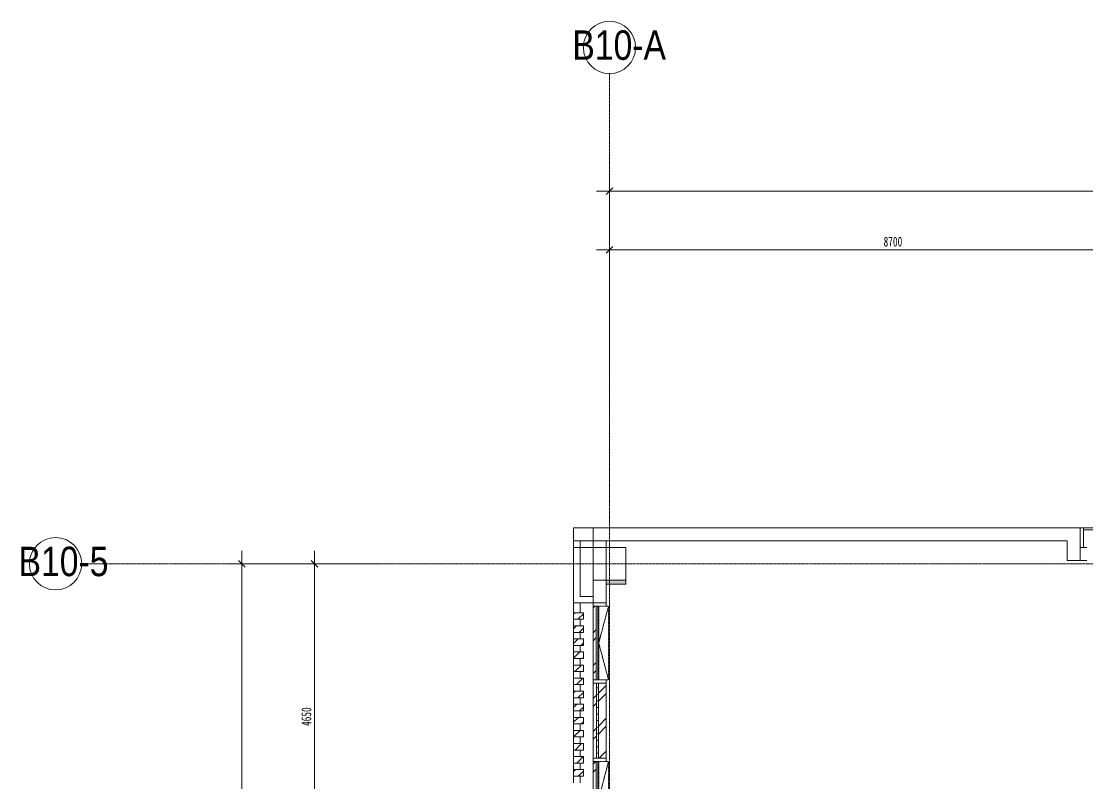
# Model space of a CAD drawing. Header units: millimetres. Extents: x 147592 to 201688, y -27981 to 8299.
# Drawn here: x 147602 to 163900, y -3350 to 8299 of the extents above; entities that cross this region are included whole.
import ezdxf

# ---------------------------------------------------------------- set-up
doc = ezdxf.new("R2010")
doc.units = ezdxf.units.MM
doc.linetypes.add('TJ Dash', pattern=[1.6, 1, -0.6])
doc.linetypes.add('轴网线', pattern=[22.24, 12.7, -3.18, 3.18, -3.18])
for name, color, linetype, lineweight in [('A-____-____-DIMS', 7, 'Continuous', 5), ('A-____-____-DIMS-100', 7, 'Continuous', 5), ('A-DETL-____-MEDM', 7, 'Continuous', 25), ('A-DETL-GENF-OTLN', 7, 'Continuous', 5), ('A-GLAZ-CURT-MCUT', 7, 'Continuous', 5), ('A-GLAZ-CURT-OTLN', 7, 'Continuous', 5), ('A-GLAZ-CWMG-MCUT', 7, 'Continuous', 13), ('A-GLAZ-CWMG-OTLN', 7, 'Continuous', 5), ('A-WALL-____-MCUT', 7, 'Continuous', 13), ('A-WALL-____-OTLN', 7, 'Continuous', 13), ('I-WALL-____-OTLN', 7, 'Continuous', 13), ('S-COLS-____-MCUT', 7, 'Continuous', 5), ('S-GRID-____-IDEN', 7, 'Continuous', 5), ('S-GRID-____-OTLN', 7, 'Continuous', 5)]:
    doc.layers.add(name, color=color, linetype=linetype, lineweight=lineweight)
doc.layers.add('A-FLOR-____-OTLN', color=7, linetype='Continuous', lineweight=13, true_color=0x007f00)
doc.layers.add('A-GLAZ-____-OTLN', color=7, linetype='Continuous', lineweight=13, true_color=0x00007f)
doc.styles.add('TJ_FangSong_Narrow', font='', dxfattribs={"height": 450})
doc.styles.add('仿宋_1', font='', dxfattribs={"width": 0.7, "height": 150})
doc.styles.get('TJ_FangSong_Narrow').set_extended_font_data('TJ_FangSong_Narrow')
doc.styles.get('仿宋_1').set_extended_font_data('FangSong')
doc.dimstyles.new('对角线_-_1_5mm_仿宋', dxfattribs={"dimscale": 304.8, "dimtxt": 193.128667, "dimasz": 0.328084, "dimexe": 0.82021, "dimexo": 0.0625, "dimgap": 0.065617, "dimtad": 1, "dimdec": 0, "dimdsep": 46, "dimtxsty": '仿宋_1', "dimblk1": 'OBLIQUE', "dimblk2": 'OBLIQUE', "dimsah": 1, "dimcen": 0.09, "dimdle": 0.656168, "dimazin": 0, "dimtfac": 1, "dimtdec": 4, "dimtix": 1, "dimtmove": 2, "dimatfit": 3, "dimfxl": 2.624672, "dimfxlon": 1, "dimtvp": 1, "dimtolj": 1, "dimtzin": 0, "dimarcsym": 2})
doc.dimstyles.new('对角线_-_1_5mm_仿宋_1', dxfattribs={"dimscale": 304.8, "dimtxt": 193.128667, "dimasz": 0.328084, "dimexe": 0.82021, "dimexo": 0.0625, "dimgap": 0.065617, "dimtad": 1, "dimdec": 0, "dimdsep": 46, "dimtxsty": '仿宋_1', "dimblk1": 'OBLIQUE', "dimblk2": 'OBLIQUE', "dimsah": 1, "dimcen": 0.09, "dimdle": 0.656168, "dimazin": 0, "dimtfac": 1, "dimtdec": 4, "dimtix": 1, "dimtmove": 0, "dimatfit": 3, "dimfxl": 2.624672, "dimfxlon": 1, "dimtvp": 1, "dimtolj": 1, "dimtzin": 0, "dimarcsym": 2})
pattern_1 = [(45, (0, 0), (-251.4472, 251.4472), []), (45, (0, 381), (-251.4472, 251.4472), [])]

# ---------------------------------------------------------------- blocks, each defined once
blk = doc.blocks.new('矩形竖梃 - 100_100mm 木色铝方通-V103-二层给排水_消防平面图')
at = {"layer": 'A-GLAZ-CWMG-OTLN', "true_color": 0x515151}
h = blk.add_hatch(dxfattribs=at)
h.set_pattern_fill('FP_105', color=251, style=0, pattern_type=2)
h.set_pattern_definition([(45, (3200, -156050.01), (-70.71068, 70.71068), [])])
h.paths.add_polyline_path([(-50, 150), (50, 150), (50, 0), (-50, 0)], flags=0)
at = {"layer": 'A-GLAZ-CWMG-MCUT', "color": 251, "lineweight": 5, "true_color": 0x515151}
for p, q in [((-50, 150), (50, 150)), ((-50, 0), (-50, 150)), ((50, 0), (-50, 0)), ((50, 150), (50, 0))]:
    blk.add_line(p, q, dxfattribs=at)
blk = doc.blocks.new('矩形竖梃 - 100_100mm 木色铝方通-V104-二层给排水_消防平面图')
at = {"layer": 'A-GLAZ-CWMG-OTLN', "true_color": 0x515151}
h = blk.add_hatch(dxfattribs=at)
h.set_pattern_fill('FP_106', color=251, style=0, pattern_type=2)
h.set_pattern_definition([(45, (3000, -156050.01), (-70.71068, 70.71068), [])])
h.paths.add_polyline_path([(-50, 150), (50, 150), (50, 0), (-50, 0)], flags=0)
at = {"layer": 'A-GLAZ-CWMG-MCUT', "color": 251, "lineweight": 5, "true_color": 0x515151}
for p, q in [((-50, 150), (50, 150)), ((-50, 0), (-50, 150)), ((50, 0), (-50, 0)), ((50, 150), (50, 0))]:
    blk.add_line(p, q, dxfattribs=at)
blk = doc.blocks.new('矩形竖梃 - 100_100mm 木色铝方通-V105-二层给排水_消防平面图')
at = {"layer": 'A-GLAZ-CWMG-OTLN', "true_color": 0x515151}
h = blk.add_hatch(dxfattribs=at)
h.set_pattern_fill('FP_107', color=251, style=0, pattern_type=2)
h.set_pattern_definition([(45, (2800, -156050.01), (-70.71068, 70.71068), [])])
h.paths.add_polyline_path([(-50, 150), (50, 150), (50, 0), (-50, 0)], flags=0)
at = {"layer": 'A-GLAZ-CWMG-MCUT', "color": 251, "lineweight": 5, "true_color": 0x515151}
for p, q in [((-50, 150), (50, 150)), ((-50, 0), (-50, 150)), ((50, 0), (-50, 0)), ((50, 150), (50, 0))]:
    blk.add_line(p, q, dxfattribs=at)
blk = doc.blocks.new('矩形竖梃 - 100_100mm 木色铝方通-V106-二层给排水_消防平面图')
at = {"layer": 'A-GLAZ-CWMG-OTLN', "true_color": 0x515151}
h = blk.add_hatch(dxfattribs=at)
h.set_pattern_fill('FP_108', color=251, style=0, pattern_type=2)
h.set_pattern_definition([(45, (2600, -156050.01), (-70.71068, 70.71068), [])])
h.paths.add_polyline_path([(-50, 150), (50, 150), (50, 0), (-50, 0)], flags=0)
at = {"layer": 'A-GLAZ-CWMG-MCUT', "color": 251, "lineweight": 5, "true_color": 0x515151}
for p, q in [((-50, 150), (50, 150)), ((-50, 0), (-50, 150)), ((50, 0), (-50, 0)), ((50, 150), (50, 0))]:
    blk.add_line(p, q, dxfattribs=at)
blk = doc.blocks.new('矩形竖梃 - 100_100mm 木色铝方通-V107-二层给排水_消防平面图')
at = {"layer": 'A-GLAZ-CWMG-OTLN', "true_color": 0x515151}
h = blk.add_hatch(dxfattribs=at)
h.set_pattern_fill('FP_109', color=251, style=0, pattern_type=2)
h.set_pattern_definition([(45, (2400, -156050.01), (-70.71068, 70.71068), [])])
h.paths.add_polyline_path([(-50, 150), (50, 150), (50, 0), (-50, 0)], flags=0)
at = {"layer": 'A-GLAZ-CWMG-MCUT', "color": 251, "lineweight": 5, "true_color": 0x515151}
for p, q in [((-50, 150), (50, 150)), ((-50, 0), (-50, 150)), ((50, 0), (-50, 0)), ((50, 150), (50, 0))]:
    blk.add_line(p, q, dxfattribs=at)
blk = doc.blocks.new('矩形竖梃 - 100_100mm 木色铝方通-V108-二层给排水_消防平面图')
at = {"layer": 'A-GLAZ-CWMG-OTLN', "true_color": 0x515151}
h = blk.add_hatch(dxfattribs=at)
h.set_pattern_fill('FP_110', color=251, style=0, pattern_type=2)
h.set_pattern_definition([(45, (2200, -156050.01), (-70.71068, 70.71068), [])])
h.paths.add_polyline_path([(-50, 150), (50, 150), (50, 0), (-50, 0)], flags=0)
at = {"layer": 'A-GLAZ-CWMG-MCUT', "color": 251, "lineweight": 5, "true_color": 0x515151}
for p, q in [((-50, 150), (50, 150)), ((-50, 0), (-50, 150)), ((50, 0), (-50, 0)), ((50, 150), (50, 0))]:
    blk.add_line(p, q, dxfattribs=at)
blk = doc.blocks.new('矩形竖梃 - 100_100mm 木色铝方通-V109-二层给排水_消防平面图')
at = {"layer": 'A-GLAZ-CWMG-OTLN', "true_color": 0x515151}
h = blk.add_hatch(dxfattribs=at)
h.set_pattern_fill('FP_111', color=251, style=0, pattern_type=2)
h.set_pattern_definition([(45, (2000, -156050.01), (-70.71068, 70.71068), [])])
h.paths.add_polyline_path([(-50, 150), (50, 150), (50, 0), (-50, 0)], flags=0)
at = {"layer": 'A-GLAZ-CWMG-MCUT', "color": 251, "lineweight": 5, "true_color": 0x515151}
for p, q in [((-50, 150), (50, 150)), ((-50, 0), (-50, 150)), ((50, 0), (-50, 0)), ((50, 150), (50, 0))]:
    blk.add_line(p, q, dxfattribs=at)
blk = doc.blocks.new('矩形竖梃 - 100_100mm 木色铝方通-V110-二层给排水_消防平面图')
at = {"layer": 'A-GLAZ-CWMG-OTLN', "true_color": 0x515151}
h = blk.add_hatch(dxfattribs=at)
h.set_pattern_fill('FP_112', color=251, style=0, pattern_type=2)
h.set_pattern_definition([(45, (1800, -156050.01), (-70.71068, 70.71068), [])])
h.paths.add_polyline_path([(-50, 150), (50, 150), (50, 0), (-50, 0)], flags=0)
at = {"layer": 'A-GLAZ-CWMG-MCUT', "color": 251, "lineweight": 5, "true_color": 0x515151}
for p, q in [((-50, 150), (50, 150)), ((-50, 0), (-50, 150)), ((50, 0), (-50, 0)), ((50, 150), (50, 0))]:
    blk.add_line(p, q, dxfattribs=at)
blk = doc.blocks.new('矩形竖梃 - 100_100mm 木色铝方通-V111-二层给排水_消防平面图')
at = {"layer": 'A-GLAZ-CWMG-OTLN', "true_color": 0x515151}
h = blk.add_hatch(dxfattribs=at)
h.set_pattern_fill('FP_113', color=251, style=0, pattern_type=2)
h.set_pattern_definition([(45, (1600, -156050.01), (-70.71068, 70.71068), [])])
h.paths.add_polyline_path([(-50, 150), (50, 150), (50, 0), (-50, 0)], flags=0)
at = {"layer": 'A-GLAZ-CWMG-MCUT', "color": 251, "lineweight": 5, "true_color": 0x515151}
for p, q in [((-50, 150), (50, 150)), ((-50, 0), (-50, 150)), ((50, 0), (-50, 0)), ((50, 150), (50, 0))]:
    blk.add_line(p, q, dxfattribs=at)
blk = doc.blocks.new('矩形竖梃 - 100_100mm 木色铝方通-V112-二层给排水_消防平面图')
at = {"layer": 'A-GLAZ-CWMG-OTLN', "true_color": 0x515151}
h = blk.add_hatch(dxfattribs=at)
h.set_pattern_fill('FP_114', color=251, style=0, pattern_type=2)
h.set_pattern_definition([(45, (1400, -156050.01), (-70.71068, 70.71068), [])])
h.paths.add_polyline_path([(-50, 150), (50, 150), (50, 0), (-50, 0)], flags=0)
at = {"layer": 'A-GLAZ-CWMG-MCUT', "color": 251, "lineweight": 5, "true_color": 0x515151}
for p, q in [((-50, 150), (50, 150)), ((-50, 0), (-50, 150)), ((50, 0), (-50, 0)), ((50, 150), (50, 0))]:
    blk.add_line(p, q, dxfattribs=at)
blk = doc.blocks.new('矩形竖梃 - 100_100mm 木色铝方通-V113-二层给排水_消防平面图')
at = {"layer": 'A-GLAZ-CWMG-OTLN', "true_color": 0x515151}
h = blk.add_hatch(dxfattribs=at)
h.set_pattern_fill('FP_115', color=251, style=0, pattern_type=2)
h.set_pattern_definition([(45, (1200, -156050.01), (-70.71068, 70.71068), [])])
h.paths.add_polyline_path([(-50, 150), (50, 150), (50, 0), (-50, 0)], flags=0)
at = {"layer": 'A-GLAZ-CWMG-MCUT', "color": 251, "lineweight": 5, "true_color": 0x515151}
for p, q in [((-50, 150), (50, 150)), ((-50, 0), (-50, 150)), ((50, 0), (-50, 0)), ((50, 150), (50, 0))]:
    blk.add_line(p, q, dxfattribs=at)
blk = doc.blocks.new('矩形竖梃 - 100_100mm 木色铝方通-V114-二层给排水_消防平面图')
at = {"layer": 'A-GLAZ-CWMG-OTLN', "true_color": 0x515151}
h = blk.add_hatch(dxfattribs=at)
h.set_pattern_fill('FP_116', color=251, style=0, pattern_type=2)
h.set_pattern_definition([(45, (1000, -156050.01), (-70.71068, 70.71068), [])])
h.paths.add_polyline_path([(-50, 150), (50, 150), (50, 0), (-50, 0)], flags=0)
at = {"layer": 'A-GLAZ-CWMG-MCUT', "color": 251, "lineweight": 5, "true_color": 0x515151}
for p, q in [((-50, 150), (50, 150)), ((-50, 0), (-50, 150)), ((50, 0), (-50, 0)), ((50, 150), (50, 0))]:
    blk.add_line(p, q, dxfattribs=at)
blk = doc.blocks.new('矩形竖梃 - 100_100mm 木色铝方通-V115-二层给排水_消防平面图')
at = {"layer": 'A-GLAZ-CWMG-OTLN', "true_color": 0x515151}
h = blk.add_hatch(dxfattribs=at)
h.set_pattern_fill('FP_117', color=251, style=0, pattern_type=2)
h.set_pattern_definition([(45, (800, -156050.01), (-70.71068, 70.71068), [])])
h.paths.add_polyline_path([(-50, 150), (50, 150), (50, 0), (-50, 0)], flags=0)
at = {"layer": 'A-GLAZ-CWMG-MCUT', "color": 251, "lineweight": 5, "true_color": 0x515151}
for p, q in [((-50, 150), (50, 150)), ((-50, 0), (-50, 150)), ((50, 0), (-50, 0)), ((50, 150), (50, 0))]:
    blk.add_line(p, q, dxfattribs=at)
blk = doc.blocks.new('窗嵌板_50-70系列上悬铝窗-zx-内开 - 50 系列-2567979-二层给排水_消防平面图')
at = {"layer": 'A-GLAZ-____-OTLN', "color": 251, "lineweight": 5, "true_color": 0x515151}
for p, q in [((-575, -72), (-575, -47)), ((-575, -47), (575, -47)), ((575, -72), (-575, -72)), ((575, -47), (575, -72))]:
    blk.add_line(p, q, dxfattribs=at)
at = {"layer": 'A-GLAZ-____-OTLN', "color": 251, "linetype": 'TJ Dash', "lineweight": 5, "true_color": 0x515151}
for p, q in [((575, -85), (-575, -85)), ((-575, -85), (-575, -235)), ((-575, -235), (0, -85)), ((0, -85), (575, -235)), ((575, -235), (575, -85)), ((-575, -235), (575, -235))]:
    blk.add_line(p, q, dxfattribs=at)
blk = doc.blocks.new('系统嵌板 - TJ玻璃_30-V133-二层给排水_消防平面图')
at = {"layer": 'A-GLAZ-CURT-OTLN', "true_color": 0x515151}
h = blk.add_hatch(dxfattribs=at)
h.set_pattern_fill('FP_129', color=251, style=0, pattern_type=2)
h.set_pattern_definition([(270, (2400, 156350.01), (100, 6e-15), [])])
h.paths.add_polyline_path([(-575, -80), (575, -80), (575, -50), (-575, -50)], flags=0)
at = {"layer": 'A-GLAZ-CURT-MCUT', "color": 251, "true_color": 0x515151}
for p, q in [((575, -50), (-575, -50)), ((-575, -50), (-575, -80)), ((-575, -80), (575, -80)), ((575, -80), (575, -50))]:
    blk.add_line(p, q, dxfattribs=at)
blk = doc.blocks.new('窗嵌板_50-70系列上悬铝窗-zx-内开 - 50 系列-2567980-二层给排水_消防平面图')
at = {"layer": 'A-GLAZ-____-OTLN', "color": 251, "lineweight": 5, "true_color": 0x515151}
for p, q in [((-562, -72), (-562, -47)), ((-562, -47), (562, -47)), ((562, -72), (-562, -72)), ((562, -47), (562, -72))]:
    blk.add_line(p, q, dxfattribs=at)
at = {"layer": 'A-GLAZ-____-OTLN', "color": 251, "linetype": 'TJ Dash', "lineweight": 5, "true_color": 0x515151}
for p, q in [((562, -85), (-562, -85)), ((-562, -85), (-562, -235)), ((-562, -235), (0, -85)), ((0, -85), (562, -235)), ((562, -235), (562, -85)), ((-562, -235), (562, -235))]:
    blk.add_line(p, q, dxfattribs=at)
blk = doc.blocks.new('矩形竖梃 - 50_200mm 长方形-V137-二层给排水_消防平面图')
at = {"layer": 'A-GLAZ-CWMG-OTLN', "true_color": 0x8b8b8b}
h = blk.add_hatch(dxfattribs=at)
h.set_pattern_fill('FP_121', color=252, style=0, pattern_type=2)
h.set_pattern_definition(pattern_1)
h.paths.add_polyline_path([(156398, -4175), (156398, -3025), (156350, -3025), (156350, -4175)], flags=0)
h.paths.add_polyline_path([(156435, -4175), (156435, -3025), (156423, -3025), (156423, -4175)], flags=0)
at = {"layer": 'A-GLAZ-CWMG-OTLN', "color": 251, "true_color": 0x515151}
blk.add_line((156350, -3025), (156350, -4175), dxfattribs=at)
blk = doc.blocks.new('矩形竖梃 - 50_200mm 长方形-V138-二层给排水_消防平面图')
at = {"layer": 'A-GLAZ-CWMG-OTLN', "true_color": 0x8b8b8b}
h = blk.add_hatch(dxfattribs=at)
h.set_pattern_fill('FP_121', color=252, style=0, pattern_type=2)
h.set_pattern_definition(pattern_1)
h.paths.add_polyline_path([(156400, -2975), (156400, -1825), (156350, -1825), (156350, -2975)], flags=0)
h.paths.add_polyline_path([(156550, -2975), (156550, -1825), (156430, -1825), (156430, -2975)], flags=0)
at = {"layer": 'A-GLAZ-CWMG-OTLN', "color": 251, "true_color": 0x515151}
for p, q in [((156350, -1825), (156350, -2975)), ((156550, -1825), (156550, -2975))]:
    blk.add_line(p, q, dxfattribs=at)
blk = doc.blocks.new('矩形竖梃 - 50_200mm 长方形-V139-二层给排水_消防平面图')
at = {"layer": 'A-GLAZ-CWMG-OTLN', "true_color": 0x8b8b8b}
h = blk.add_hatch(dxfattribs=at)
h.set_pattern_fill('FP_121', color=252, style=0, pattern_type=2)
h.set_pattern_definition(pattern_1)
h.paths.add_polyline_path([(156435, -1775), (156435, -650), (156423, -650), (156423, -1775)], flags=0)
h.paths.add_polyline_path([(156398, -1775), (156398, -650), (156350, -650), (156350, -1775)], flags=0)
at = {"layer": 'A-GLAZ-CWMG-OTLN', "color": 251, "true_color": 0x515151}
blk.add_line((156350, -650), (156350, -1775), dxfattribs=at)
blk = doc.blocks.new('矩形竖梃 - 50_200mm 长方形-V140-二层给排水_消防平面图')
at = {"layer": 'A-GLAZ-CWMG-MCUT', "color": 251, "lineweight": 5, "true_color": 0x515151}
for p, q in [((-50, 200), (0, 200)), ((0, 200), (0, 0)), ((-50, 72.5), (-50, 85)), ((-50, 0), (-50, 47.5)), ((0, 0), (-50, 0))]:
    blk.add_line(p, q, dxfattribs=at)
blk = doc.blocks.new('矩形竖梃 - 50_200mm 长方形-V142-二层给排水_消防平面图')
at = {"layer": 'A-GLAZ-CWMG-MCUT', "color": 251, "lineweight": 5, "true_color": 0x515151}
for p, q in [((-25, 200), (25, 200)), ((25, 200), (25, 0)), ((-25, 72.5), (-25, 85)), ((-25, 0), (-25, 47.5)), ((25, 0), (-25, 0))]:
    blk.add_line(p, q, dxfattribs=at)
blk = doc.blocks.new('矩形竖梃 - 50_200mm 长方形-V141-二层给排水_消防平面图')
at = {"layer": 'A-GLAZ-CWMG-MCUT', "color": 251, "lineweight": 5, "true_color": 0x515151}
for p, q in [((-25, 200), (25, 200)), ((-25, 0), (-25, 200)), ((25, 0), (-25, 0)), ((25, 85), (25, 72.5)), ((25, 47.5), (25, 0))]:
    blk.add_line(p, q, dxfattribs=at)
blk = doc.blocks.new('矩形竖梃 - 50_300mm 长方形-V201-二层给排水_消防平面图')
at = {"layer": 'A-GLAZ-CWMG-MCUT', "color": 251, "lineweight": 5, "true_color": 0x515151}
for p, q in [((-50, 0), (0, 0)), ((-50, -300), (-50, 0)), ((0, 0), (0, -300)), ((0, -300), (-50, -300))]:
    blk.add_line(p, q, dxfattribs=at)
blk = doc.blocks.new('矩形竖梃 - 30mm 正方形-1917557-二层给排水_消防平面图')
at = {"layer": 'A-GLAZ-CWMG-OTLN', "color": 251, "true_color": 0x515151}
for p, q in [((163850, 520), (163850, 550)), ((163850, 550), (164950, 550)), ((164950, 520), (163850, 520)), ((164950, 550), (164950, 520))]:
    blk.add_line(p, q, dxfattribs=at)
blk = doc.blocks.new('DIMBLOCK6-二层给排水_消防平面图')
at = {"layer": 'A-____-____-DIMS-100', "color": 173, "true_color": 0x5151ff}
for p, q in [((150975, -20100), (150975, 200)), ((150975, 0), (150925, 50)), ((153082, 0), (150725, 0)), ((150975, 0), (151025, -50)), ((150975, 0), (153082, 0)), ((150975, -19900), (150925, -19850)), ((153911, -19900), (150725, -19900)), ((150975, -19900), (151025, -19950)), ((150975, -19900), (153911, -19900))]:
    blk.add_line(p, q, dxfattribs=at)
at = {"layer": 'A-____-____-DIMS-100', "color": 0, "insert": (150688, -10146), "char_height": 150, "width": 471.59, "attachment_point": 1, "rotation": 90, "line_spacing_factor": 0.898273, "style": '仿宋_1'}
blk.add_mtext('19900', dxfattribs=at)
blk = doc.blocks.new('_Oblique')
at = {"color": 0, "linetype": 'ByBlock', "lineweight": -2}
blk.add_line((-0.5, -0.5), (0.5, 0.5), dxfattribs=at)
blk = doc.blocks.new('DIMBLOCK7-二层给排水_消防平面图')
at = {"layer": 'A-____-____-DIMS-100', "color": 173, "true_color": 0x5151ff}
for p, q in [((156600, 3347), (156600, 5052)), ((165300, 4251), (165300, 5052)), ((156400, 4802), (165300, 4802)), ((156600, 4802), (156550, 4752)), ((156600, 4802), (156650, 4852)), ((156600, 4802), (156600, 3347)), ((165300, 4802), (165250, 4752)), ((165300, 4802), (165350, 4852)), ((165300, 4802), (165300, 4251))]:
    blk.add_line(p, q, dxfattribs=at)
at = {"layer": 'A-____-____-DIMS-100', "color": 0, "insert": (160793, 5004), "char_height": 150, "width": 377.27, "attachment_point": 1, "line_spacing_factor": 0.898273, "style": '仿宋_1'}
blk.add_mtext('8700', dxfattribs=at)
blk = doc.blocks.new('DIMBLOCK11-二层给排水_消防平面图')
at = {"layer": 'A-____-____-DIMS-100', "color": 173, "true_color": 0x5151ff}
for p, q in [((156600, 3115), (156600, 5952)), ((191400, 1812), (191400, 5952)), ((156600, 5702), (156650, 5752)), ((191400, 5702), (191450, 5752)), ((156400, 5702), (191600, 5702)), ((156600, 5702), (156550, 5652)), ((156600, 5702), (156600, 3115)), ((191400, 5702), (191350, 5652)), ((191400, 5702), (191400, 1812))]:
    blk.add_line(p, q, dxfattribs=at)
at = {"layer": 'A-____-____-DIMS-100', "color": 0, "insert": (173804, 5904), "char_height": 150, "width": 471.59, "attachment_point": 1, "line_spacing_factor": 0.898273, "style": '仿宋_1'}
blk.add_mtext('34800', dxfattribs=at)
blk = doc.blocks.new('DIMBLOCK15-二层给排水_消防平面图')
at = {"layer": 'A-____-____-DIMS-100', "color": 173, "true_color": 0x5151ff}
for p, q in [((152088, -4650), (152088, 200)), ((152088, 0), (152038, 50)), ((151288, 0), (152338, 0)), ((152088, 0), (151288, 0)), ((152088, 0), (152138, -50)), ((151288, -4650), (152338, -4650)), ((152088, -4650), (151288, -4650)), ((152088, -4650), (152038, -4600)), ((152088, -4650), (152138, -4700))]:
    blk.add_line(p, q, dxfattribs=at)
at = {"layer": 'A-____-____-DIMS-100', "color": 0, "insert": (151887, -2482), "char_height": 150, "width": 377.27, "attachment_point": 1, "rotation": 90, "line_spacing_factor": 0.898273, "style": '仿宋_1'}
blk.add_mtext('4650', dxfattribs=at)
blk = doc.blocks.new('轴网 - R4_0-512320-二层给排水_消防平面图')
at = {"layer": 'S-GRID-____-IDEN', "color": 173, "true_color": 0x5151ff}
blk.add_circle((0, 0), 4, dxfattribs=at)
blk = doc.blocks.new('YXQH_ST_B9-20_rvt-1-二层给排水_消防平面图')
at = {"layer": 'A-FLOR-____-OTLN', "color": 95, "lineweight": 18, "true_color": 0x51a751}
for p, q in [((163800, 550), (156350, 550)), ((156350, 550), (156350, 250)), ((163800, 250), (163800, 550)), ((156150, 250), (156050, 250)), ((156050, 250), (156050, -600)), ((156350, 250), (156150, 250)), ((156350, -500), (156350, 250)), ((163850, 250), (163800, 250)), ((163900, 250), (163850, 250)), ((156050, -600), (156050, -750)), ((156350, -600), (156350, -500)), ((156350, -650), (156350, -600)), ((156050, -850), (156050, -950)), ((156050, -1050), (156050, -1150)), ((156050, -1250), (156050, -1350)), ((156050, -1450), (156050, -1550)), ((156050, -1650), (156050, -1750)), ((156050, -1850), (156050, -1950)), ((156050, -2050), (156050, -2150)), ((156050, -2250), (156050, -2350)), ((156050, -2450), (156050, -2550)), ((156050, -2650), (156050, -2750)), ((156050, -2850), (156050, -2950)), ((156050, -3050), (156050, -3150)), ((156050, -3250), (156050, -3350))]:
    blk.add_line(p, q, dxfattribs=at)
at = {"layer": 'I-WALL-____-OTLN', "color": 251, "lineweight": 18, "true_color": 0x515151}
for p, q in [((156350, -500), (156350, -250)), ((156550, -250), (156350, -250)), ((156550, -250), (156550, -600)), ((156350, -600), (156350, -500)), ((156350, -650), (156350, -600))]:
    blk.add_line(p, q, dxfattribs=at)
at = {"layer": 'S-COLS-____-MCUT', "color": 251, "lineweight": 18, "true_color": 0x515151}
for p, q in [((156550, 250), (156350, 250)), ((156350, 250), (156350, -250)), ((156850, 250), (156550, 250)), ((156850, -250), (156850, 250)), ((156350, -250), (156550, -250)), ((156550, -250), (156850, -250))]:
    blk.add_line(p, q, dxfattribs=at)
blk = doc.blocks.new('YXQH_AR_B9-20_rvt-1-二层给排水_消防平面图')
at = {"layer": 'A-DETL-GENF-OTLN', "true_color": 0xe1e1e1}
h = blk.add_hatch(color=254, dxfattribs=at)
h.paths.add_polyline_path([(191448, -8955), (191450, -8955), (191450, -8950), (191150, -8950), (191150, -8955)], flags=0)
h.paths.add_polyline_path([(183000, -8950), (183000, -8450), (182950, -8450), (182950, -8950)], flags=0)
h.paths.add_polyline_path([(156850, -310), (156850, -250), (156550, -250), (156550, -310)], flags=0)
at = {"layer": 'A-DETL-____-MEDM', "color": 251, "lineweight": 5, "true_color": 0x515151}
for p, q in [((156550, -310), (156850, -310)), ((156850, -310), (156850, -250))]:
    blk.add_line(p, q, dxfattribs=at)
at = {"layer": 'A-FLOR-____-OTLN', "color": 8, "lineweight": 5, "true_color": 0x7f7f7f}
for p, q in [((156350, 550), (156050, 550)), ((156050, 550), (156050, 250)), ((163600, 350), (156550, 350)), ((156550, 350), (156550, 250)), ((163600, 50), (163600, 350)), ((163900, 50), (163600, 50)), ((156350, -600), (156050, -600)), ((156050, -600), (156050, -750)), ((156350, -650), (156350, -600)), ((156050, -850), (156050, -950)), ((156050, -1050), (156050, -1150)), ((156050, -1250), (156050, -1350)), ((156050, -1450), (156050, -1550)), ((156050, -1650), (156050, -1750)), ((156050, -1850), (156050, -1950)), ((156050, -2050), (156050, -2150)), ((156050, -2250), (156050, -2350)), ((156050, -2450), (156050, -2550)), ((156050, -2650), (156050, -2750)), ((156050, -2850), (156050, -2950)), ((156050, -3050), (156050, -3150)), ((156050, -3250), (156050, -3350))]:
    blk.add_line(p, q, dxfattribs=at)
at = {"layer": 'A-WALL-____-MCUT', "color": 251, "lineweight": 5, "true_color": 0x515151}
for p, q in [((163600, 550), (156050, 550)), ((156050, 550), (156050, 350)), ((163800, 550), (163600, 550)), ((163800, 250), (163800, 550)), ((156050, 350), (156050, -600)), ((156150, 350), (156050, 350)), ((156150, 350), (156350, 350)), ((156150, -500), (156150, 350)), ((156350, 350), (156350, -500)), ((156550, 350), (156350, 350)), ((156550, 350), (163600, 350)), ((156550, -600), (156550, 350)), ((163600, 350), (163600, 50)), ((163900, 250), (163800, 250)), ((163800, 250), (163800, 50)), ((163600, 50), (163800, 50)), ((163800, 50), (163900, 50)), ((156050, -600), (156150, -600)), ((156350, -500), (156150, -500)), ((156150, -600), (156350, -600)), ((156350, -600), (156350, -500)), ((156350, -600), (156550, -600))]:
    blk.add_line(p, q, dxfattribs=at)
at = {"layer": 'A-WALL-____-OTLN', "color": 251, "lineweight": 5, "true_color": 0x515151}
for p, q in [((156350, 350), (156550, 350)), ((156350, 350), (156350, 250)), ((156550, 250), (156550, 350)), ((156050, -750), (156050, -600)), ((156150, -600), (156050, -600)), ((156150, -600), (156150, -750)), ((156350, -600), (156550, -600)), ((156350, -650), (156350, -600)), ((156050, -950), (156050, -850)), ((156150, -850), (156150, -950)), ((156050, -1150), (156050, -1050)), ((156150, -1050), (156150, -1150)), ((156050, -1350), (156050, -1250)), ((156150, -1250), (156150, -1350)), ((156050, -1550), (156050, -1450)), ((156150, -1450), (156150, -1550)), ((156050, -1750), (156050, -1650)), ((156150, -1650), (156150, -1750)), ((156050, -1950), (156050, -1850)), ((156150, -1850), (156150, -1950)), ((156050, -2150), (156050, -2050)), ((156150, -2050), (156150, -2150)), ((156050, -2350), (156050, -2250)), ((156150, -2250), (156150, -2350)), ((156050, -2550), (156050, -2450)), ((156150, -2450), (156150, -2550)), ((156050, -2750), (156050, -2650)), ((156150, -2650), (156150, -2750)), ((156050, -2950), (156050, -2850)), ((156150, -2850), (156150, -2950)), ((156050, -3150), (156050, -3050)), ((156150, -3050), (156150, -3150)), ((156050, -3350), (156050, -3250)), ((156150, -3250), (156150, -3350))]:
    blk.add_line(p, q, dxfattribs=at)
at = {"layer": 'S-GRID-____-OTLN', "color": 173, "linetype": '轴网线', "true_color": 0x5151ff}
for p, q in [((156600, 7499.5), (156600, -27181.2)), ((199020.5, 0), (148525.8, 0))]:
    blk.add_line(p, q, dxfattribs=at)
at = {"color": 251, "lineweight": 5, "true_color": 0x515151, "xscale": 99.99999999999993, "yscale": 99.99999999999993, "zscale": 99.99999999999993}
for p, rotation in [((156600, 7899.5), 180), ((148125.8, 0), 89.99999999999984)]:
    blk.add_blockref('轴网 - R4_0-512320-二层给排水_消防平面图', p, dxfattribs=dict(at, rotation=rotation))
at = {"color": 251, "lineweight": 5, "true_color": 0x515151, "extrusion": (0, 0, -1)}
blk.add_blockref('矩形竖梃 - 50_300mm 长方形-V201-二层给排水_消防平面图', (-163800, 550), dxfattribs=at)
at = {"color": 251, "lineweight": 5, "true_color": 0x515151}
for name in ['矩形竖梃 - 30mm 正方形-1917557-二层给排水_消防平面图', '矩形竖梃 - 50_200mm 长方形-V139-二层给排水_消防平面图', '矩形竖梃 - 50_200mm 长方形-V138-二层给排水_消防平面图', '矩形竖梃 - 50_200mm 长方形-V137-二层给排水_消防平面图']:
    blk.add_blockref(name, (0, 0), dxfattribs=at)
at = {"color": 251, "lineweight": 5, "true_color": 0x515151, "extrusion": (0, 0, -1)}
for name, p, rotation in [('矩形竖梃 - 50_200mm 长方形-V140-二层给排水_消防平面图', (-156350, -600), 90), ('矩形竖梃 - 100_100mm 木色铝方通-V115-二层给排水_消防平面图', (-156050, -800), 90.00000000000011), ('矩形竖梃 - 100_100mm 木色铝方通-V114-二层给排水_消防平面图', (-156050, -1000), 90.00000000000011), ('矩形竖梃 - 100_100mm 木色铝方通-V113-二层给排水_消防平面图', (-156050, -1200), 90.00000000000011), ('矩形竖梃 - 100_100mm 木色铝方通-V112-二层给排水_消防平面图', (-156050, -1400), 90.00000000000011), ('矩形竖梃 - 100_100mm 木色铝方通-V111-二层给排水_消防平面图', (-156050, -1600), 90.00000000000011), ('矩形竖梃 - 100_100mm 木色铝方通-V110-二层给排水_消防平面图', (-156050, -1800), 90.00000000000011), ('矩形竖梃 - 50_200mm 长方形-V141-二层给排水_消防平面图', (-156350, -1800), 90), ('矩形竖梃 - 100_100mm 木色铝方通-V109-二层给排水_消防平面图', (-156050, -2000), 90.00000000000011), ('矩形竖梃 - 100_100mm 木色铝方通-V108-二层给排水_消防平面图', (-156050, -2200), 90.00000000000011), ('矩形竖梃 - 100_100mm 木色铝方通-V107-二层给排水_消防平面图', (-156050, -2400), 90.00000000000011), ('矩形竖梃 - 100_100mm 木色铝方通-V106-二层给排水_消防平面图', (-156050, -2600), 90.00000000000011), ('矩形竖梃 - 100_100mm 木色铝方通-V105-二层给排水_消防平面图', (-156050, -2800), 90.00000000000011), ('矩形竖梃 - 100_100mm 木色铝方通-V104-二层给排水_消防平面图', (-156050, -3000), 90.00000000000011), ('矩形竖梃 - 50_200mm 长方形-V142-二层给排水_消防平面图', (-156350, -3000), 90), ('矩形竖梃 - 100_100mm 木色铝方通-V103-二层给排水_消防平面图', (-156050, -3200), 90.00000000000011)]:
    blk.add_blockref(name, p, dxfattribs=dict(at, rotation=rotation))
at = {"color": 251, "lineweight": 5, "true_color": 0x515151, "rotation": 90}
for name, p in [('窗嵌板_50-70系列上悬铝窗-zx-内开 - 50 系列-2567980-二层给排水_消防平面图', (156350, -1212.5)), ('系统嵌板 - TJ玻璃_30-V133-二层给排水_消防平面图', (156350, -2400)), ('窗嵌板_50-70系列上悬铝窗-zx-内开 - 50 系列-2567979-二层给排水_消防平面图', (156350, -3600))]:
    blk.add_blockref(name, p, dxfattribs=at)
at = {"layer": 'S-GRID-____-IDEN', "color": 251, "true_color": 0x515151, "char_height": 450, "attachment_point": 1, "style": 'TJ_FangSong_Narrow'}
for s, insert, width in [('B10-A', (156031.7, 8160), 1370.886), ('B10-5', (147559.5, 260.6), 1362.869)]:
    blk.add_mtext(s, dxfattribs=dict(at, insert=insert, width=width))
at = {"layer": 'A-____-____-DIMS', "color": 173, "true_color": 0x5151ff}
for base, p1, p2, override, picture, middle in [((191400, 5702.4), (156600, 3114.6), (191400, 1811.6), {"dimpost": '<>', "dimfxl": 34824.385015}, 'DIMBLOCK11-二层给排水_消防平面图', (174000, 5798.3)), ((165300, 4802.4), (156600, 3347.5), (165300, 4250.6), {"dimpost": '<>', "dimfxl": 8746.754594}, 'DIMBLOCK7-二层给排水_消防平面图', (160950, 4898.3))]:
    dim = blk.add_linear_dim(base=base, p1=p1, p2=p2, dimstyle='对角线_-_1_5mm_仿宋_1', override=override, dxfattribs=at)
    dim.commit()
    dim.dimension.update_dxf_attribs({"geometry": picture, "text_midpoint": middle})
dim = blk.add_linear_dim(base=(150975, 0), p1=(153911.4, -19900), p2=(153081.8, 0), angle=90, dimstyle='对角线_-_1_5mm_仿宋', override={"dimpost": '<>', "dimfxl": 19917.282214}, dxfattribs=at)
dim.commit()
dim.dimension.update_dxf_attribs({"geometry": 'DIMBLOCK6-二层给排水_消防平面图', "text_midpoint": (150787.7, -9910.7), "dimtype": 160, "text_rotation": 90})
dim = blk.add_linear_dim(base=(152088.4, 0), p1=(151288.4, -4650), p2=(151288.4, 0), angle=90, dimstyle='对角线_-_1_5mm_仿宋_1', override={"dimpost": '<>', "dimfxl": 4650}, dxfattribs=at)
dim.commit()
dim.dimension.update_dxf_attribs({"geometry": 'DIMBLOCK15-二层给排水_消防平面图', "text_midpoint": (151992.5, -2325)})

msp = doc.modelspace()

# ---------------------------------------------------------------- block references
at = {"lineweight": 5}
for name in ['YXQH_AR_B9-20_rvt-1-二层给排水_消防平面图', 'YXQH_ST_B9-20_rvt-1-二层给排水_消防平面图']:
    msp.add_blockref(name, (0, 0), dxfattribs=at)

doc.saveas('drawing.dxf')
